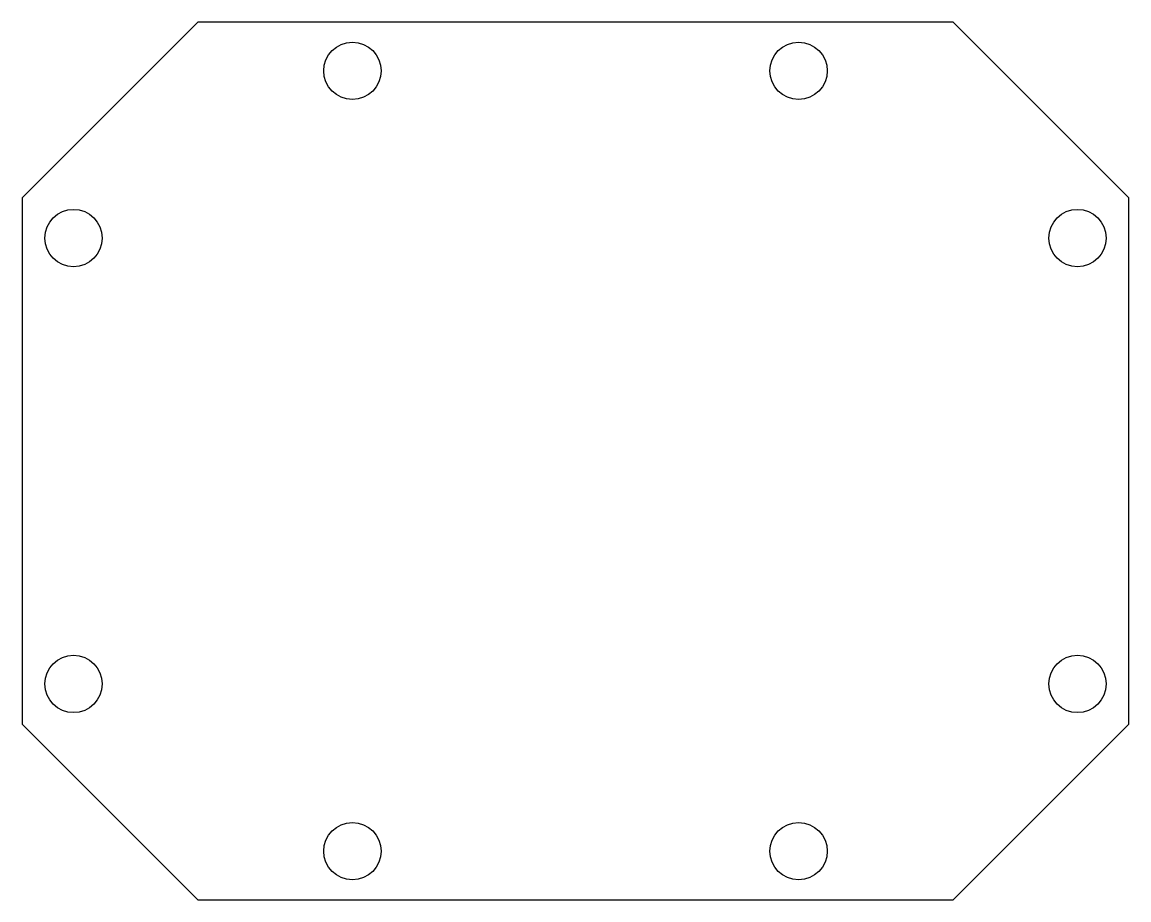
# Model space of a CAD drawing. Header units: millimetres. Extents: x 0 to 63, y -50 to 0.
import ezdxf

# ---------------------------------------------------------------- set-up
doc = ezdxf.new("R2010")
doc.units = ezdxf.units.MM

msp = doc.modelspace()

# ---------------------------------------------------------------- linework, layer by layer
at = {"color": 7, "linetype": 'Continuous', "lineweight": 25}
for p, q in [((10, 0), (0, -10)), ((53, 0), (10, 0)), ((63, -10), (53, 0)), ((0, -10), (0, -40)), ((63, -40), (63, -10)), ((0, -40), (10, -50)), ((53, -50), (63, -40)), ((10, -50), (53, -50))]:
    msp.add_line(p, q, dxfattribs=at)
for centre in [(18.8, -2.775), (44.2, -2.775), (2.925, -12.3), (60.075, -12.3), (2.925, -37.7), (60.075, -37.7), (18.8, -47.225), (44.2, -47.225)]:
    msp.add_circle(centre, 1.632, dxfattribs=at)

doc.saveas('drawing.dxf')
